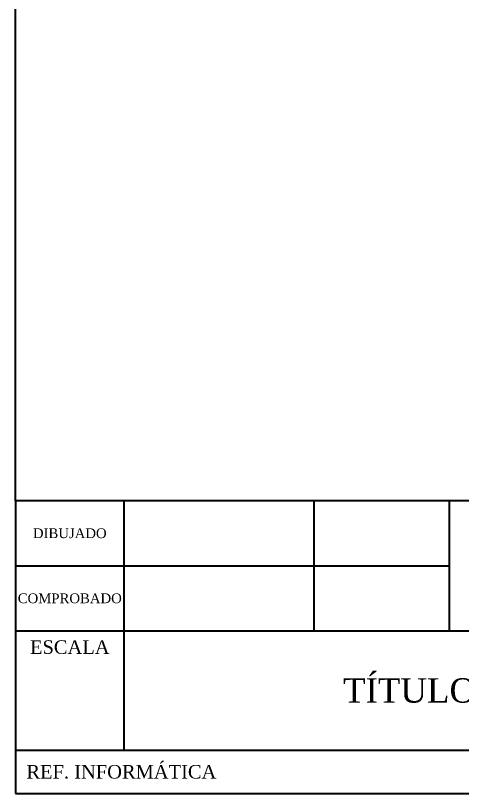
# Model space of a CAD drawing. Header units: millimetres. Extents: x 20 to 205, y 5 to 292.
# Drawn here: x 20 to 102.4, y 5 to 148.5 of the extents above; entities that cross this region are included whole.
import ezdxf
from ezdxf.enums import TextEntityAlignment as Align

# ---------------------------------------------------------------- set-up
doc = ezdxf.new("R2010")
doc.units = ezdxf.units.MM
doc.layers.add('Cajetín y formato', color=1, linetype='Continuous', lineweight=35)
doc.layers.add('Textos y Leyendas', color=3, linetype='Continuous', lineweight=15)
doc.styles.add('e1', font='times.ttf')

msp = doc.modelspace()

# ---------------------------------------------------------------- linework, layer by layer
at = {"layer": 'Cajetín y formato'}
for p, q in [((20, 59), (20, 292)), ((205, 59), (20, 59)), ((20, 59), (20, 5)), ((40, 59), (40, 13)), ((75, 59), (75, 35)), ((100, 59), (100, 35)), ((20, 47), (100, 47)), ((20, 35), (205, 35)), ((20, 13), (205, 13)), ((20, 5), (205, 5))]:
    msp.add_line(p, q, dxfattribs=at)

# ---------------------------------------------------------------- texts
at = {"layer": 'Textos y Leyendas', "style": 'e1'}
for s, height, p in [('DIBUJADO', 1.8, (30, 53)), ('COMPROBADO', 1.8, (30, 41)), ('ESCALA', 2.5, (30, 32)), ('TÍTULO DE LÁMINA', 4.5, (112.5, 24))]:
    msp.add_text(s, height=height, dxfattribs=at).set_placement(p, align=Align.MIDDLE_CENTER)
msp.add_text('REF. INFORMÁTICA', height=2.5, dxfattribs=at).set_placement((22, 9), align=Align.MIDDLE_LEFT)

doc.saveas('drawing.dxf')
